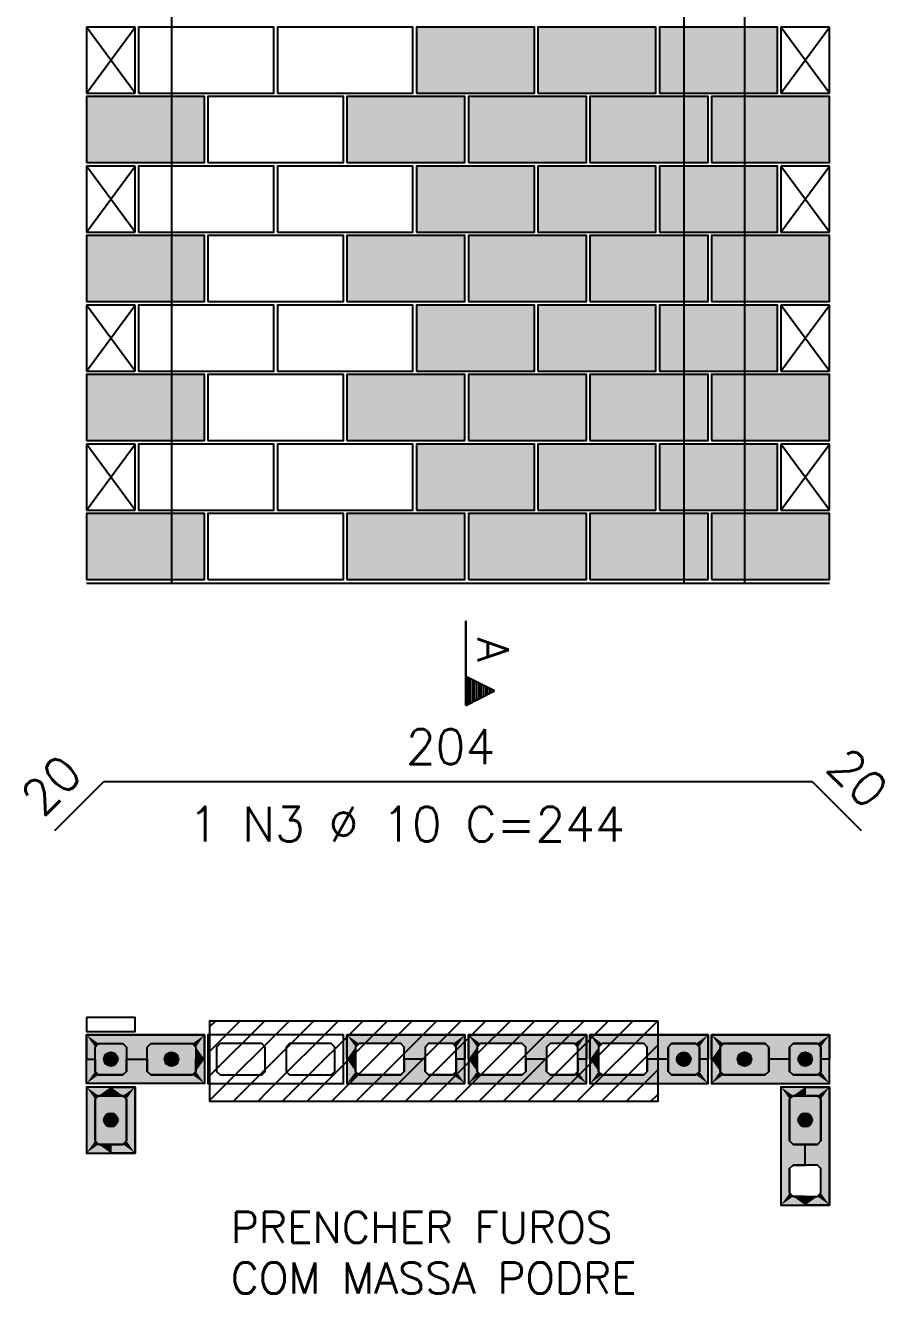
# Model space of a CAD drawing. Extents: x -1.9 to 86, y -1.6 to 61.
# Drawn here: x 56.66 to 61.6, y 45.78 to 53.08 of the extents above; entities that cross this region are included whole.
import ezdxf

# ---------------------------------------------------------------- set-up
doc = ezdxf.new("R2010")
doc.units = 0
doc.header["$MEASUREMENT"] = 0
for name, color, linetype in [('PENA_01', 1, 'CONTINUOUS'), ('PENA_02', 2, 'CONTINUOUS'), ('PENA_03', 3, 'CONTINUOUS'), ('PENA_05', 5, 'CONTINUOUS'), ('PENA_11', 252, 'CONTINUOUS'), ('PENA_21', 100, 'CONTINUOUS'), ('PENA_23', 50, 'CONTINUOUS')]:
    doc.layers.add(name, color=color, linetype=linetype)
doc.styles.get("Standard").update_dxf_attribs({"font": 'ROMANS.SHX'})

msp = doc.modelspace()

# ---------------------------------------------------------------- linework, layer by layer
at = {"layer": 'PENA_01', "linetype": 'Continuous'}
for p, q in [((57.7212, 46.898), (58.1785, 47.3553)), ((57.7212, 47.0394), (58.0371, 47.3553)), ((57.7212, 47.1808), (57.8956, 47.3553)), ((57.7212, 47.3222), (57.7542, 47.3553)), ((57.8845, 46.9199), (58.3199, 47.3553)), ((58.057, 46.951), (58.4613, 47.3553)), ((58.2295, 46.9821), (58.6028, 47.3553)), ((58.4021, 47.0132), (58.7442, 47.3553)), ((58.5746, 47.0443), (58.8856, 47.3553)), ((58.7471, 47.0754), (59.027, 47.3553)), ((58.9196, 47.1065), (59.1684, 47.3553)), ((59.0921, 47.1376), (59.3099, 47.3553)), ((59.2647, 47.1687), (59.4513, 47.3553)), ((59.4372, 47.1998), (59.5927, 47.3553)), ((59.6097, 47.2309), (59.7341, 47.3553)), ((59.6935, 46.8904), (60.1273, 47.3242)), ((59.7822, 47.262), (59.8755, 47.3553)), ((59.835, 46.8904), (60.2998, 47.3553)), ((59.9548, 47.2931), (60.017, 47.3553)), ((60.1273, 47.3242), (60.1584, 47.3553)), ((59.2693, 46.8904), (59.6097, 47.2309)), ((59.4107, 46.8904), (59.7822, 47.262)), ((59.5521, 46.8904), (59.9548, 47.2931)), ((58.9864, 46.8904), (59.2647, 47.1687)), ((59.1278, 46.8904), (59.4372, 47.1998)), ((59.9764, 46.8904), (60.2998, 47.2139)), ((58.7036, 46.8904), (58.9196, 47.1065)), ((58.845, 46.8904), (59.0921, 47.1376)), ((58.2793, 46.8904), (58.4021, 47.0132)), ((58.4207, 46.8904), (58.5746, 47.0443)), ((58.5622, 46.8904), (58.7471, 47.0754)), ((60.1178, 46.8904), (60.2998, 47.0725)), ((57.9965, 46.8904), (58.057, 46.951)), ((58.1379, 46.8904), (58.2295, 46.9821)), ((57.8551, 46.8904), (57.8845, 46.9199)), ((60.2592, 46.8904), (60.2998, 46.9311))]:
    msp.add_line(p, q, dxfattribs=at)
for points in [[(60.2998, 47.3553), (60.2998, 46.8904), (57.7212, 46.8904), (57.7212, 47.3553), (60.2998, 47.3553)], [(57.0798, 47.2239), (57.2198, 47.2239), (57.2398, 47.2039), (57.2398, 47.0639), (57.2198, 47.0439), (57.0798, 47.0439), (57.0598, 47.0639), (57.0598, 47.2039), (57.0798, 47.2239)], [(57.3798, 47.2239), (57.6198, 47.2239), (57.6398, 47.2039), (57.6398, 47.0639), (57.6198, 47.0439), (57.3798, 47.0439), (57.3598, 47.0639), (57.3598, 47.2039), (57.3798, 47.2239)], [(58.0398, 47.2039), (58.0198, 47.2239), (57.7798, 47.2239), (57.7598, 47.2039), (57.7598, 47.0639), (57.7798, 47.0439), (58.0198, 47.0439), (58.0398, 47.0639), (58.0398, 47.2039)], [(58.4398, 47.2039), (58.4198, 47.2239), (58.1798, 47.2239), (58.1598, 47.2039), (58.1598, 47.0639), (58.1798, 47.0439), (58.4198, 47.0439), (58.4398, 47.0639), (58.4398, 47.2039)], [(58.8198, 47.2239), (58.5798, 47.2239), (58.5598, 47.2039), (58.5598, 47.0639), (58.5798, 47.0439), (58.8198, 47.0439), (58.8398, 47.0639), (58.8398, 47.2039), (58.8198, 47.2239)], [(59.1198, 47.2239), (58.9798, 47.2239), (58.9598, 47.2039), (58.9598, 47.0639), (58.9798, 47.0439), (59.1198, 47.0439), (59.1398, 47.0639), (59.1398, 47.2039), (59.1198, 47.2239)], [(59.5198, 47.2239), (59.2798, 47.2239), (59.2598, 47.2039), (59.2598, 47.0639), (59.2798, 47.0439), (59.5198, 47.0439), (59.5398, 47.0639), (59.5398, 47.2039), (59.5198, 47.2239)], [(59.8198, 47.2239), (59.6798, 47.2239), (59.6598, 47.2039), (59.6598, 47.0639), (59.6798, 47.0439), (59.8198, 47.0439), (59.8398, 47.0639), (59.8398, 47.2039), (59.8198, 47.2239)], [(60.2198, 47.2239), (59.9798, 47.2239), (59.9598, 47.2039), (59.9598, 47.0639), (59.9798, 47.0439), (60.2198, 47.0439), (60.2398, 47.0639), (60.2398, 47.2039), (60.2198, 47.2239)], [(60.5198, 47.2239), (60.3798, 47.2239), (60.3598, 47.2039), (60.3598, 47.0639), (60.3798, 47.0439), (60.5198, 47.0439), (60.5398, 47.0639), (60.5398, 47.2039), (60.5198, 47.2239)], [(60.9198, 47.2239), (60.6798, 47.2239), (60.6598, 47.2039), (60.6598, 47.0639), (60.6798, 47.0439), (60.9198, 47.0439), (60.9398, 47.0639), (60.9398, 47.2039), (60.9198, 47.2239)], [(61.2198, 47.2239), (61.0798, 47.2239), (61.0598, 47.2039), (61.0598, 47.0639), (61.0798, 47.0439), (61.2198, 47.0439), (61.2398, 47.0639), (61.2398, 47.2039), (61.2198, 47.2239)], [(57.2398, 46.6639), (57.2398, 46.9039), (57.2198, 46.9239), (57.0798, 46.9239), (57.0598, 46.9039), (57.0598, 46.6639), (57.0798, 46.6439), (57.2198, 46.6439), (57.2398, 46.6639)], [(61.2398, 46.6639), (61.2398, 46.9039), (61.2198, 46.9239), (61.0798, 46.9239), (61.0598, 46.9039), (61.0598, 46.6639), (61.0798, 46.6439), (61.2198, 46.6439), (61.2398, 46.6639)], [(61.2398, 46.3639), (61.2398, 46.5039), (61.2198, 46.5239), (61.0798, 46.5239), (61.0598, 46.5039), (61.0598, 46.3639), (61.0798, 46.3439), (61.2198, 46.3439), (61.2398, 46.3639)]]:
    msp.add_lwpolyline(points, dxfattribs=at)
at = {"layer": 'PENA_02', "linetype": 'Continuous'}
for p, q in [((57.2898, 53.0741), (57.0098, 53.0741)), ((57.0098, 53.0741), (57.0098, 52.6941)), ((57.2898, 52.6941), (57.2898, 53.0741)), ((61.2898, 53.0741), (61.0098, 53.0741)), ((61.0098, 53.0741), (61.0098, 52.6941)), ((61.2898, 52.6941), (61.2898, 53.0741)), ((57.0098, 52.6941), (57.2898, 52.6941)), ((61.0098, 52.6941), (61.2898, 52.6941)), ((57.2898, 52.2741), (57.0098, 52.2741)), ((57.0098, 52.2741), (57.0098, 51.8941)), ((57.2898, 51.8941), (57.2898, 52.2741)), ((61.2898, 52.2741), (61.0098, 52.2741)), ((61.0098, 52.2741), (61.0098, 51.8941)), ((61.2898, 51.8941), (61.2898, 52.2741)), ((57.0098, 51.8941), (57.2898, 51.8941)), ((61.0098, 51.8941), (61.2898, 51.8941)), ((57.2898, 51.4741), (57.0098, 51.4741)), ((57.0098, 51.4741), (57.0098, 51.0941)), ((57.2898, 51.0941), (57.2898, 51.4741)), ((61.2898, 51.4741), (61.0098, 51.4741)), ((61.0098, 51.4741), (61.0098, 51.0941)), ((61.2898, 51.0941), (61.2898, 51.4741)), ((57.0098, 51.0941), (57.2898, 51.0941)), ((61.0098, 51.0941), (61.2898, 51.0941)), ((57.2898, 50.6741), (57.0098, 50.6741)), ((57.0098, 50.6741), (57.0098, 50.2941)), ((57.2898, 50.2941), (57.2898, 50.6741)), ((61.2898, 50.6741), (61.0098, 50.6741)), ((61.0098, 50.6741), (61.0098, 50.2941)), ((61.2898, 50.2941), (61.2898, 50.6741)), ((57.0098, 50.2941), (57.2898, 50.2941)), ((61.0098, 50.2941), (61.2898, 50.2941)), ((57.0098, 49.8741), (61.2898, 49.8741))]:
    msp.add_line(p, q, dxfattribs=at)
for points in [[(57.3098, 52.6941), (58.0898, 52.6941), (58.0898, 53.0741), (57.3098, 53.0741), (57.3098, 52.6941)], [(58.1098, 52.6941), (58.8898, 52.6941), (58.8898, 53.0741), (58.1098, 53.0741), (58.1098, 52.6941)], [(58.9098, 52.6941), (59.5898, 52.6941), (59.5898, 53.0741), (58.9098, 53.0741), (58.9098, 52.6941)], [(59.6098, 52.6941), (60.2898, 52.6941), (60.2898, 53.0741), (59.6098, 53.0741), (59.6098, 52.6941)], [(60.3098, 52.6941), (60.9898, 52.6941), (60.9898, 53.0741), (60.3098, 53.0741), (60.3098, 52.6941)], [(57.0098, 52.2941), (57.6898, 52.2941), (57.6898, 52.6741), (57.0098, 52.6741), (57.0098, 52.2941)], [(57.7098, 52.2941), (58.4898, 52.2941), (58.4898, 52.6741), (57.7098, 52.6741), (57.7098, 52.2941)], [(58.5098, 52.2941), (59.1898, 52.2941), (59.1898, 52.6741), (58.5098, 52.6741), (58.5098, 52.2941)], [(59.2098, 52.2941), (59.8898, 52.2941), (59.8898, 52.6741), (59.2098, 52.6741), (59.2098, 52.2941)], [(59.9098, 52.2941), (60.5898, 52.2941), (60.5898, 52.6741), (59.9098, 52.6741), (59.9098, 52.2941)], [(60.6098, 52.2941), (61.2898, 52.2941), (61.2898, 52.6741), (60.6098, 52.6741), (60.6098, 52.2941)], [(57.3098, 51.8941), (58.0898, 51.8941), (58.0898, 52.2741), (57.3098, 52.2741), (57.3098, 51.8941)], [(58.1098, 51.8941), (58.8898, 51.8941), (58.8898, 52.2741), (58.1098, 52.2741), (58.1098, 51.8941)], [(58.9098, 51.8941), (59.5898, 51.8941), (59.5898, 52.2741), (58.9098, 52.2741), (58.9098, 51.8941)], [(59.6098, 51.8941), (60.2898, 51.8941), (60.2898, 52.2741), (59.6098, 52.2741), (59.6098, 51.8941)], [(60.3098, 51.8941), (60.9898, 51.8941), (60.9898, 52.2741), (60.3098, 52.2741), (60.3098, 51.8941)], [(57.0098, 51.4941), (57.6898, 51.4941), (57.6898, 51.8741), (57.0098, 51.8741), (57.0098, 51.4941)], [(57.7098, 51.4941), (58.4898, 51.4941), (58.4898, 51.8741), (57.7098, 51.8741), (57.7098, 51.4941)], [(58.5098, 51.4941), (59.1898, 51.4941), (59.1898, 51.8741), (58.5098, 51.8741), (58.5098, 51.4941)], [(59.2098, 51.4941), (59.8898, 51.4941), (59.8898, 51.8741), (59.2098, 51.8741), (59.2098, 51.4941)], [(59.9098, 51.4941), (60.5898, 51.4941), (60.5898, 51.8741), (59.9098, 51.8741), (59.9098, 51.4941)], [(60.6098, 51.4941), (61.2898, 51.4941), (61.2898, 51.8741), (60.6098, 51.8741), (60.6098, 51.4941)], [(57.3098, 51.0941), (58.0898, 51.0941), (58.0898, 51.4741), (57.3098, 51.4741), (57.3098, 51.0941)], [(58.1098, 51.0941), (58.8898, 51.0941), (58.8898, 51.4741), (58.1098, 51.4741), (58.1098, 51.0941)], [(58.9098, 51.0941), (59.5898, 51.0941), (59.5898, 51.4741), (58.9098, 51.4741), (58.9098, 51.0941)], [(59.6098, 51.0941), (60.2898, 51.0941), (60.2898, 51.4741), (59.6098, 51.4741), (59.6098, 51.0941)], [(60.3098, 51.0941), (60.9898, 51.0941), (60.9898, 51.4741), (60.3098, 51.4741), (60.3098, 51.0941)], [(57.0098, 50.6941), (57.6898, 50.6941), (57.6898, 51.0741), (57.0098, 51.0741), (57.0098, 50.6941)], [(57.7098, 50.6941), (58.4898, 50.6941), (58.4898, 51.0741), (57.7098, 51.0741), (57.7098, 50.6941)], [(58.5098, 50.6941), (59.1898, 50.6941), (59.1898, 51.0741), (58.5098, 51.0741), (58.5098, 50.6941)], [(59.2098, 50.6941), (59.8898, 50.6941), (59.8898, 51.0741), (59.2098, 51.0741), (59.2098, 50.6941)], [(59.9098, 50.6941), (60.5898, 50.6941), (60.5898, 51.0741), (59.9098, 51.0741), (59.9098, 50.6941)], [(60.6098, 50.6941), (61.2898, 50.6941), (61.2898, 51.0741), (60.6098, 51.0741), (60.6098, 50.6941)], [(57.3098, 50.2941), (58.0898, 50.2941), (58.0898, 50.6741), (57.3098, 50.6741), (57.3098, 50.2941)], [(58.1098, 50.2941), (58.8898, 50.2941), (58.8898, 50.6741), (58.1098, 50.6741), (58.1098, 50.2941)], [(58.9098, 50.2941), (59.5898, 50.2941), (59.5898, 50.6741), (58.9098, 50.6741), (58.9098, 50.2941)], [(59.6098, 50.2941), (60.2898, 50.2941), (60.2898, 50.6741), (59.6098, 50.6741), (59.6098, 50.2941)], [(60.3098, 50.2941), (60.9898, 50.2941), (60.9898, 50.6741), (60.3098, 50.6741), (60.3098, 50.2941)], [(57.0098, 49.8941), (57.6898, 49.8941), (57.6898, 50.2741), (57.0098, 50.2741), (57.0098, 49.8941)], [(57.7098, 49.8941), (58.4898, 49.8941), (58.4898, 50.2741), (57.7098, 50.2741), (57.7098, 49.8941)], [(58.5098, 49.8941), (59.1898, 49.8941), (59.1898, 50.2741), (58.5098, 50.2741), (58.5098, 49.8941)], [(59.2098, 49.8941), (59.8898, 49.8941), (59.8898, 50.2741), (59.2098, 50.2741), (59.2098, 49.8941)], [(59.9098, 49.8941), (60.5898, 49.8941), (60.5898, 50.2741), (59.9098, 50.2741), (59.9098, 49.8941)], [(60.6098, 49.8941), (61.2898, 49.8941), (61.2898, 50.2741), (60.6098, 50.2741), (60.6098, 49.8941)], [(57.0098, 47.3739), (57.0098, 47.2939), (57.2898, 47.2939), (57.2898, 47.3739), (57.0098, 47.3739)], [(57.0098, 47.2739), (57.6898, 47.2739), (57.6898, 46.9939), (57.0098, 46.9939), (57.0098, 47.2739)], [(58.4898, 47.2739), (57.7098, 47.2739), (57.7098, 46.9939), (58.4898, 46.9939), (58.4898, 47.2739)], [(59.1898, 47.2739), (58.5098, 47.2739), (58.5098, 46.9939), (59.1898, 46.9939), (59.1898, 47.2739)], [(59.8898, 47.2739), (59.2098, 47.2739), (59.2098, 46.9939), (59.8898, 46.9939), (59.8898, 47.2739)], [(60.5898, 47.2739), (59.9098, 47.2739), (59.9098, 46.9939), (60.5898, 46.9939), (60.5898, 47.2739)], [(61.2898, 47.2739), (60.6098, 47.2739), (60.6098, 46.9939), (61.2898, 46.9939), (61.2898, 47.2739)], [(57.2898, 46.5939), (57.2898, 46.9739), (57.0098, 46.9739), (57.0098, 46.5939), (57.2898, 46.5939)], [(61.2898, 46.2939), (61.2898, 46.9739), (61.0098, 46.9739), (61.0098, 46.2939), (61.2898, 46.2939)]]:
    msp.add_lwpolyline(points, dxfattribs=at)
at = {"layer": 'PENA_03', "linetype": 'Continuous'}
for p, q in [((57.0098, 52.6941), (57.2898, 53.0741)), ((57.2898, 52.6941), (57.0098, 53.0741)), ((61.0098, 52.6941), (61.2898, 53.0741)), ((61.2898, 52.6941), (61.0098, 53.0741)), ((57.0098, 51.8941), (57.2898, 52.2741)), ((57.2898, 51.8941), (57.0098, 52.2741)), ((61.0098, 51.8941), (61.2898, 52.2741)), ((61.2898, 51.8941), (61.0098, 52.2741)), ((57.0098, 51.0941), (57.2898, 51.4741)), ((57.2898, 51.0941), (57.0098, 51.4741)), ((61.0098, 51.0941), (61.2898, 51.4741)), ((61.2898, 51.0941), (61.0098, 51.4741)), ((57.0098, 50.2941), (57.2898, 50.6741)), ((57.2898, 50.2941), (57.0098, 50.6741)), ((61.0098, 50.2941), (61.2898, 50.6741)), ((61.2898, 50.2941), (61.0098, 50.6741)), ((59.1946, 49.6566), (59.1946, 49.1702)), ((59.1953, 49.3358), (59.1953, 49.6566)), ((59.3605, 49.2532), (59.1953, 49.3358)), ((59.1953, 49.1714), (59.1953, 49.335)), ((59.359, 49.2532), (59.1953, 49.335)), ((59.2074, 49.1766), (59.2074, 49.3298)), ((59.2201, 49.183), (59.2201, 49.3234)), ((59.2329, 49.1894), (59.2329, 49.317)), ((59.2456, 49.1958), (59.2456, 49.3106)), ((59.2584, 49.2021), (59.2584, 49.3043)), ((59.2712, 49.2085), (59.2712, 49.2979)), ((59.2839, 49.2149), (59.2839, 49.2915)), ((59.2967, 49.2213), (59.2967, 49.2851)), ((59.3095, 49.2277), (59.3095, 49.2787)), ((59.3222, 49.2341), (59.3222, 49.2723)), ((59.1946, 49.1702), (59.3605, 49.2532)), ((59.1953, 49.1714), (59.359, 49.2532)), ((59.335, 49.2404), (59.335, 49.266)), ((59.3478, 49.2468), (59.3478, 49.2596))]:
    msp.add_line(p, q, dxfattribs=at)
for points in [[(57.2198, 47.2239), (57.2398, 47.2039), (57.2398, 47.0639), (57.2198, 47.0439), (57.0798, 47.0439), (57.0598, 47.0639), (57.0598, 47.2039), (57.0798, 47.2239), (57.2198, 47.2239)], [(57.6398, 47.0639), (57.6198, 47.0439), (57.3798, 47.0439), (57.3598, 47.0639), (57.3598, 47.2039), (57.3798, 47.2239), (57.6198, 47.2239), (57.6398, 47.2039), (57.6398, 47.0639)], [(60.3798, 47.0439), (60.3598, 47.0639), (60.3598, 47.2039), (60.3798, 47.2239), (60.5198, 47.2239), (60.5398, 47.2039), (60.5398, 47.0639), (60.5198, 47.0439), (60.3798, 47.0439)], [(60.6598, 47.2039), (60.6798, 47.2239), (60.9198, 47.2239), (60.9398, 47.2039), (60.9398, 47.0639), (60.9198, 47.0439), (60.6798, 47.0439), (60.6598, 47.0639), (60.6598, 47.2039)], [(61.0798, 47.0439), (61.0598, 47.0639), (61.0598, 47.2039), (61.0798, 47.2239), (61.2198, 47.2239), (61.2398, 47.2039), (61.2398, 47.0639), (61.2198, 47.0439), (61.0798, 47.0439)], [(57.2198, 46.9239), (57.2398, 46.9039), (57.2398, 46.6639), (57.2198, 46.6439), (57.0798, 46.6439), (57.0598, 46.6639), (57.0598, 46.9039), (57.0798, 46.9239), (57.2198, 46.9239)], [(61.2198, 46.9239), (61.2398, 46.9039), (61.2398, 46.6639), (61.2198, 46.6439), (61.0798, 46.6439), (61.0598, 46.6639), (61.0598, 46.9039), (61.0798, 46.9239), (61.2198, 46.9239)]]:
    msp.add_lwpolyline(points, dxfattribs=at)
for centre in [(57.1498, 47.1339), (57.4998, 47.1339), (60.4498, 47.1339), (60.7998, 47.1339), (61.1498, 47.1339), (57.1498, 46.7839), (61.1498, 46.7839)]:
    msp.add_circle(centre, 0.04, dxfattribs=at)
for points in [[(57.1898, 47.1339), (57.1298, 47.1685), (57.1122, 47.1475)], [(57.1898, 47.1339), (57.1567, 47.1733), (57.1298, 47.1685)], [(57.1898, 47.1339), (57.1804, 47.1596), (57.1567, 47.1733)], [(57.5398, 47.1339), (57.4798, 47.1685), (57.4622, 47.1475)], [(57.5398, 47.1339), (57.5067, 47.1733), (57.4798, 47.1685)], [(57.5398, 47.1339), (57.5304, 47.1596), (57.5067, 47.1733)], [(60.4898, 47.1339), (60.4298, 47.1685), (60.4122, 47.1475)], [(60.4898, 47.1339), (60.4567, 47.1733), (60.4298, 47.1685)], [(60.4898, 47.1339), (60.4804, 47.1596), (60.4567, 47.1733)], [(60.8398, 47.1339), (60.7798, 47.1685), (60.7622, 47.1475)], [(60.8398, 47.1339), (60.8067, 47.1733), (60.7798, 47.1685)], [(60.8398, 47.1339), (60.8304, 47.1596), (60.8067, 47.1733)], [(61.1898, 47.1339), (61.1298, 47.1685), (61.1122, 47.1475)], [(61.1898, 47.1339), (61.1567, 47.1733), (61.1298, 47.1685)], [(61.1898, 47.1339), (61.1804, 47.1596), (61.1567, 47.1733)], [(57.1898, 47.1339), (57.1122, 47.1475), (57.1122, 47.1202)], [(57.1898, 47.1339), (57.1122, 47.1202), (57.1298, 47.0992)], [(57.1898, 47.1339), (57.1298, 47.0992), (57.1567, 47.0945)], [(57.1898, 47.1339), (57.1567, 47.0945), (57.1804, 47.1082)], [(57.1898, 47.1339), (57.1804, 47.1082), (57.1898, 47.1339)], [(57.5398, 47.1339), (57.4622, 47.1475), (57.4622, 47.1202)], [(57.5398, 47.1339), (57.4622, 47.1202), (57.4798, 47.0992)], [(57.5398, 47.1339), (57.4798, 47.0992), (57.5067, 47.0945)], [(57.5398, 47.1339), (57.5067, 47.0945), (57.5304, 47.1082)], [(57.5398, 47.1339), (57.5304, 47.1082), (57.5398, 47.1339)], [(60.4898, 47.1339), (60.4122, 47.1475), (60.4122, 47.1202)], [(60.4898, 47.1339), (60.4122, 47.1202), (60.4298, 47.0992)], [(60.4898, 47.1339), (60.4298, 47.0992), (60.4567, 47.0945)], [(60.4898, 47.1339), (60.4567, 47.0945), (60.4804, 47.1082)], [(60.4898, 47.1339), (60.4804, 47.1082), (60.4898, 47.1339)], [(60.8398, 47.1339), (60.7622, 47.1475), (60.7622, 47.1202)], [(60.8398, 47.1339), (60.7622, 47.1202), (60.7798, 47.0992)], [(60.8398, 47.1339), (60.7798, 47.0992), (60.8067, 47.0945)], [(60.8398, 47.1339), (60.8067, 47.0945), (60.8304, 47.1082)], [(60.8398, 47.1339), (60.8304, 47.1082), (60.8398, 47.1339)], [(61.1898, 47.1339), (61.1122, 47.1475), (61.1122, 47.1202)], [(61.1898, 47.1339), (61.1122, 47.1202), (61.1298, 47.0992)], [(61.1898, 47.1339), (61.1298, 47.0992), (61.1567, 47.0945)], [(61.1898, 47.1339), (61.1567, 47.0945), (61.1804, 47.1082)], [(61.1898, 47.1339), (61.1804, 47.1082), (61.1898, 47.1339)], [(57.1898, 46.7839), (57.1298, 46.8185), (57.1122, 46.7975)], [(57.1898, 46.7839), (57.1122, 46.7975), (57.1122, 46.7702)], [(57.1898, 46.7839), (57.1567, 46.8233), (57.1298, 46.8185)], [(57.1898, 46.7839), (57.1804, 46.8096), (57.1567, 46.8233)], [(61.1898, 46.7839), (61.1298, 46.8185), (61.1122, 46.7975)], [(61.1898, 46.7839), (61.1122, 46.7975), (61.1122, 46.7702)], [(61.1898, 46.7839), (61.1567, 46.8233), (61.1298, 46.8185)], [(61.1898, 46.7839), (61.1804, 46.8096), (61.1567, 46.8233)], [(57.1898, 46.7839), (57.1122, 46.7702), (57.1298, 46.7492)], [(57.1898, 46.7839), (57.1298, 46.7492), (57.1567, 46.7445)], [(57.1898, 46.7839), (57.1567, 46.7445), (57.1804, 46.7582)], [(57.1898, 46.7839), (57.1804, 46.7582), (57.1898, 46.7839)], [(61.1898, 46.7839), (61.1122, 46.7702), (61.1298, 46.7492)], [(61.1898, 46.7839), (61.1298, 46.7492), (61.1567, 46.7445)], [(61.1898, 46.7839), (61.1567, 46.7445), (61.1804, 46.7582)], [(61.1898, 46.7839), (61.1804, 46.7582), (61.1898, 46.7839)]]:
    msp.add_solid(points, dxfattribs=at)
at = {"layer": 'PENA_05', "linetype": 'Continuous'}
for p, q in [((56.827, 48.45), (57.1098, 48.7329)), ((57.1098, 48.7329), (61.1898, 48.7329)), ((61.1898, 48.7329), (61.4726, 48.45))]:
    msp.add_line(p, q, dxfattribs=at)
for points in [[(57.4998, 56.1141), (57.4998, 49.8741)], [(60.4498, 56.1141), (60.4498, 49.8741)], [(60.7998, 56.1141), (60.7998, 49.8741)]]:
    msp.add_lwpolyline(points, dxfattribs=at)
at = {"layer": 'PENA_11', "linetype": 'Continuous'}
for points in [[(57.2198, 47.2239), (57.0798, 47.0439), (57.0598, 47.0639)], [(57.2198, 47.2239), (57.0598, 47.0639), (57.0598, 47.2039)], [(57.2198, 47.2239), (57.0598, 47.2039), (57.0798, 47.2239)], [(57.2198, 47.2239), (57.2198, 47.0439), (57.0798, 47.0439)], [(57.2198, 47.2239), (57.0798, 47.2239), (57.2198, 47.2239)], [(57.2198, 47.2239), (57.2398, 47.2039), (57.2398, 47.0639)], [(57.2198, 47.2239), (57.2398, 47.0639), (57.2198, 47.0439)], [(57.6398, 47.0639), (57.3598, 47.2039), (57.3798, 47.2239)], [(57.6398, 47.0639), (57.3598, 47.0639), (57.3598, 47.2039)], [(57.6398, 47.0639), (57.3798, 47.2239), (57.6198, 47.2239)], [(57.6398, 47.0639), (57.6198, 47.2239), (57.6398, 47.2039)], [(57.6398, 47.0639), (57.6398, 47.2039), (57.6398, 47.0639)], [(60.3798, 47.0439), (60.3598, 47.2039), (60.3798, 47.2239)], [(60.3798, 47.0439), (60.3598, 47.0639), (60.3598, 47.2039)], [(60.3798, 47.0439), (60.3798, 47.2239), (60.5198, 47.2239)], [(60.3798, 47.0439), (60.5198, 47.2239), (60.5398, 47.2039)], [(60.3798, 47.0439), (60.5398, 47.2039), (60.5398, 47.0639)], [(60.6598, 47.2039), (60.6798, 47.2239), (60.9198, 47.2239)], [(60.6598, 47.2039), (60.9198, 47.2239), (60.9398, 47.2039)], [(60.6598, 47.2039), (60.9398, 47.2039), (60.9398, 47.0639)], [(60.6598, 47.2039), (60.9398, 47.0639), (60.9198, 47.0439)], [(60.6598, 47.2039), (60.9198, 47.0439), (60.6798, 47.0439)], [(60.6598, 47.2039), (60.6798, 47.0439), (60.6598, 47.0639)], [(60.6598, 47.2039), (60.6598, 47.0639), (60.6598, 47.2039)], [(61.0798, 47.0439), (61.0598, 47.2039), (61.0798, 47.2239)], [(61.0798, 47.0439), (61.0598, 47.0639), (61.0598, 47.2039)], [(61.0798, 47.0439), (61.0798, 47.2239), (61.2198, 47.2239)], [(61.0798, 47.0439), (61.2198, 47.2239), (61.2398, 47.2039)], [(61.0798, 47.0439), (61.2398, 47.2039), (61.2398, 47.0639)], [(57.6398, 47.0639), (57.3798, 47.0439), (57.3598, 47.0639)], [(57.6398, 47.0639), (57.6198, 47.0439), (57.3798, 47.0439)], [(60.3798, 47.0439), (60.5398, 47.0639), (60.5198, 47.0439)], [(60.3798, 47.0439), (60.5198, 47.0439), (60.3798, 47.0439)], [(61.0798, 47.0439), (61.2398, 47.0639), (61.2198, 47.0439)], [(61.0798, 47.0439), (61.2198, 47.0439), (61.0798, 47.0439)], [(57.2198, 46.9239), (57.0798, 46.6439), (57.0598, 46.6639)], [(57.2198, 46.9239), (57.0598, 46.6639), (57.0598, 46.9039)], [(57.2198, 46.9239), (57.0598, 46.9039), (57.0798, 46.9239)], [(57.2198, 46.9239), (57.2198, 46.6439), (57.0798, 46.6439)], [(57.2198, 46.9239), (57.0798, 46.9239), (57.2198, 46.9239)], [(57.2198, 46.9239), (57.2398, 46.9039), (57.2398, 46.6639)], [(57.2198, 46.9239), (57.2398, 46.6639), (57.2198, 46.6439)], [(61.2198, 46.9239), (61.0798, 46.6439), (61.0598, 46.6639)], [(61.2198, 46.9239), (61.0598, 46.6639), (61.0598, 46.9039)], [(61.2198, 46.9239), (61.0598, 46.9039), (61.0798, 46.9239)], [(61.2198, 46.9239), (61.2198, 46.6439), (61.0798, 46.6439)], [(61.2198, 46.9239), (61.0798, 46.9239), (61.2198, 46.9239)], [(61.2198, 46.9239), (61.2398, 46.9039), (61.2398, 46.6639)], [(61.2198, 46.9239), (61.2398, 46.6639), (61.2198, 46.6439)]]:
    msp.add_solid(points, dxfattribs=at)
at = {"layer": 'PENA_21', "linetype": 'Continuous'}
for points in [[(58.9098, 52.6941), (59.5898, 52.6941), (59.5898, 53.0741), (58.9098, 53.0741), (58.9098, 52.6941)], [(59.6098, 52.6941), (60.2898, 52.6941), (60.2898, 53.0741), (59.6098, 53.0741), (59.6098, 52.6941)], [(60.3098, 52.6941), (60.9898, 52.6941), (60.9898, 53.0741), (60.3098, 53.0741), (60.3098, 52.6941)], [(57.0098, 52.2941), (57.6898, 52.2941), (57.6898, 52.6741), (57.0098, 52.6741), (57.0098, 52.2941)], [(58.5098, 52.2941), (59.1898, 52.2941), (59.1898, 52.6741), (58.5098, 52.6741), (58.5098, 52.2941)], [(59.2098, 52.2941), (59.8898, 52.2941), (59.8898, 52.6741), (59.2098, 52.6741), (59.2098, 52.2941)], [(59.9098, 52.2941), (60.5898, 52.2941), (60.5898, 52.6741), (59.9098, 52.6741), (59.9098, 52.2941)], [(60.6098, 52.2941), (61.2898, 52.2941), (61.2898, 52.6741), (60.6098, 52.6741), (60.6098, 52.2941)], [(58.9098, 51.8941), (59.5898, 51.8941), (59.5898, 52.2741), (58.9098, 52.2741), (58.9098, 51.8941)], [(59.6098, 51.8941), (60.2898, 51.8941), (60.2898, 52.2741), (59.6098, 52.2741), (59.6098, 51.8941)], [(60.3098, 51.8941), (60.9898, 51.8941), (60.9898, 52.2741), (60.3098, 52.2741), (60.3098, 51.8941)], [(57.0098, 51.4941), (57.6898, 51.4941), (57.6898, 51.8741), (57.0098, 51.8741), (57.0098, 51.4941)], [(58.5098, 51.4941), (59.1898, 51.4941), (59.1898, 51.8741), (58.5098, 51.8741), (58.5098, 51.4941)], [(59.2098, 51.4941), (59.8898, 51.4941), (59.8898, 51.8741), (59.2098, 51.8741), (59.2098, 51.4941)], [(59.9098, 51.4941), (60.5898, 51.4941), (60.5898, 51.8741), (59.9098, 51.8741), (59.9098, 51.4941)], [(60.6098, 51.4941), (61.2898, 51.4941), (61.2898, 51.8741), (60.6098, 51.8741), (60.6098, 51.4941)], [(58.9098, 51.0941), (59.5898, 51.0941), (59.5898, 51.4741), (58.9098, 51.4741), (58.9098, 51.0941)], [(59.6098, 51.0941), (60.2898, 51.0941), (60.2898, 51.4741), (59.6098, 51.4741), (59.6098, 51.0941)], [(60.3098, 51.0941), (60.9898, 51.0941), (60.9898, 51.4741), (60.3098, 51.4741), (60.3098, 51.0941)], [(57.0098, 50.6941), (57.6898, 50.6941), (57.6898, 51.0741), (57.0098, 51.0741), (57.0098, 50.6941)], [(58.5098, 50.6941), (59.1898, 50.6941), (59.1898, 51.0741), (58.5098, 51.0741), (58.5098, 50.6941)], [(59.2098, 50.6941), (59.8898, 50.6941), (59.8898, 51.0741), (59.2098, 51.0741), (59.2098, 50.6941)], [(59.9098, 50.6941), (60.5898, 50.6941), (60.5898, 51.0741), (59.9098, 51.0741), (59.9098, 50.6941)], [(60.6098, 50.6941), (61.2898, 50.6941), (61.2898, 51.0741), (60.6098, 51.0741), (60.6098, 50.6941)], [(58.9098, 50.2941), (59.5898, 50.2941), (59.5898, 50.6741), (58.9098, 50.6741), (58.9098, 50.2941)], [(59.6098, 50.2941), (60.2898, 50.2941), (60.2898, 50.6741), (59.6098, 50.6741), (59.6098, 50.2941)], [(60.3098, 50.2941), (60.9898, 50.2941), (60.9898, 50.6741), (60.3098, 50.6741), (60.3098, 50.2941)], [(57.0098, 49.8941), (57.6898, 49.8941), (57.6898, 50.2741), (57.0098, 50.2741), (57.0098, 49.8941)], [(58.5098, 49.8941), (59.1898, 49.8941), (59.1898, 50.2741), (58.5098, 50.2741), (58.5098, 49.8941)], [(59.2098, 49.8941), (59.8898, 49.8941), (59.8898, 50.2741), (59.2098, 50.2741), (59.2098, 49.8941)], [(59.9098, 49.8941), (60.5898, 49.8941), (60.5898, 50.2741), (59.9098, 50.2741), (59.9098, 49.8941)], [(60.6098, 49.8941), (61.2898, 49.8941), (61.2898, 50.2741), (60.6098, 50.2741), (60.6098, 49.8941)], [(57.0098, 47.1339), (57.0598, 47.1339), (57.0598, 47.2039), (57.0798, 47.2239), (57.2198, 47.2239), (57.2398, 47.2039), (57.2398, 47.1339), (57.3598, 47.1339), (57.3598, 47.2039), (57.3798, 47.2239), (57.6198, 47.2239), (57.6398, 47.2039), (57.6398, 47.1339), (57.6898, 47.1339), (57.6898, 47.2739), (57.0098, 47.2739), (57.0098, 47.1339)], [(59.1898, 47.1339), (59.1398, 47.1339), (59.1398, 47.2039), (59.1198, 47.2239), (58.9798, 47.2239), (58.9598, 47.2039), (58.9598, 47.1339), (58.8398, 47.1339), (58.8398, 47.2039), (58.8198, 47.2239), (58.5798, 47.2239), (58.5598, 47.2039), (58.5598, 47.1339), (58.5098, 47.1339), (58.5098, 47.2739), (59.1898, 47.2739), (59.1898, 47.1339)], [(59.8898, 47.1339), (59.8398, 47.1339), (59.8398, 47.2039), (59.8198, 47.2239), (59.6798, 47.2239), (59.6598, 47.2039), (59.6598, 47.1339), (59.5398, 47.1339), (59.5398, 47.2039), (59.5198, 47.2239), (59.2798, 47.2239), (59.2598, 47.2039), (59.2598, 47.1339), (59.2098, 47.1339), (59.2098, 47.2739), (59.8898, 47.2739), (59.8898, 47.1339)], [(60.5898, 47.1339), (60.5398, 47.1339), (60.5398, 47.2039), (60.5198, 47.2239), (60.3798, 47.2239), (60.3598, 47.2039), (60.3598, 47.1339), (60.2398, 47.1339), (60.2398, 47.2039), (60.2198, 47.2239), (59.9798, 47.2239), (59.9598, 47.2039), (59.9598, 47.1339), (59.9098, 47.1339), (59.9098, 47.2739), (60.5898, 47.2739), (60.5898, 47.1339)], [(61.2898, 47.1339), (61.2398, 47.1339), (61.2398, 47.2039), (61.2198, 47.2239), (61.0798, 47.2239), (61.0598, 47.2039), (61.0598, 47.1339), (60.9398, 47.1339), (60.9398, 47.2039), (60.9198, 47.2239), (60.6798, 47.2239), (60.6598, 47.2039), (60.6598, 47.1339), (60.6098, 47.1339), (60.6098, 47.2739), (61.2898, 47.2739), (61.2898, 47.1339)], [(57.0098, 47.1339), (57.0598, 47.1339), (57.0598, 47.0639), (57.0798, 47.0439), (57.2198, 47.0439), (57.2398, 47.0639), (57.2398, 47.1339), (57.3598, 47.1339), (57.3598, 47.0639), (57.3798, 47.0439), (57.6198, 47.0439), (57.6398, 47.0639), (57.6398, 47.1339), (57.6898, 47.1339), (57.6898, 46.9939), (57.0098, 46.9939), (57.0098, 47.1339)], [(59.1898, 47.1339), (59.1398, 47.1339), (59.1398, 47.0639), (59.1198, 47.0439), (58.9798, 47.0439), (58.9598, 47.0639), (58.9598, 47.1339), (58.8398, 47.1339), (58.8398, 47.0639), (58.8198, 47.0439), (58.5798, 47.0439), (58.5598, 47.0639), (58.5598, 47.1339), (58.5098, 47.1339), (58.5098, 46.9939), (59.1898, 46.9939), (59.1898, 47.1339)], [(59.8898, 47.1339), (59.8398, 47.1339), (59.8398, 47.0639), (59.8198, 47.0439), (59.6798, 47.0439), (59.6598, 47.0639), (59.6598, 47.1339), (59.5398, 47.1339), (59.5398, 47.0639), (59.5198, 47.0439), (59.2798, 47.0439), (59.2598, 47.0639), (59.2598, 47.1339), (59.2098, 47.1339), (59.2098, 46.9939), (59.8898, 46.9939), (59.8898, 47.1339)], [(60.5898, 47.1339), (60.5398, 47.1339), (60.5398, 47.0639), (60.5198, 47.0439), (60.3798, 47.0439), (60.3598, 47.0639), (60.3598, 47.1339), (60.2398, 47.1339), (60.2398, 47.0639), (60.2198, 47.0439), (59.9798, 47.0439), (59.9598, 47.0639), (59.9598, 47.1339), (59.9098, 47.1339), (59.9098, 46.9939), (60.5898, 46.9939), (60.5898, 47.1339)], [(61.2898, 47.1339), (61.2398, 47.1339), (61.2398, 47.0639), (61.2198, 47.0439), (61.0798, 47.0439), (61.0598, 47.0639), (61.0598, 47.1339), (60.9398, 47.1339), (60.9398, 47.0639), (60.9198, 47.0439), (60.6798, 47.0439), (60.6598, 47.0639), (60.6598, 47.1339), (60.6098, 47.1339), (60.6098, 46.9939), (61.2898, 46.9939), (61.2898, 47.1339)], [(61.1498, 46.2939), (61.1498, 46.3439), (61.0798, 46.3439), (61.0598, 46.3639), (61.0598, 46.5039), (61.0798, 46.5239), (61.1498, 46.5239), (61.1498, 46.6439), (61.0798, 46.6439), (61.0598, 46.6639), (61.0598, 46.9039), (61.0798, 46.9239), (61.1498, 46.9239), (61.1498, 46.9739), (61.0098, 46.9739), (61.0098, 46.2939), (61.1498, 46.2939)], [(61.1498, 46.2939), (61.1498, 46.3439), (61.2198, 46.3439), (61.2398, 46.3639), (61.2398, 46.5039), (61.2198, 46.5239), (61.1498, 46.5239), (61.1498, 46.6439), (61.2198, 46.6439), (61.2398, 46.6639), (61.2398, 46.9039), (61.2198, 46.9239), (61.1498, 46.9239), (61.1498, 46.9739), (61.2898, 46.9739), (61.2898, 46.2939), (61.1498, 46.2939)]]:
    msp.add_lwpolyline(points, dxfattribs=at)
for points in [[(58.9098, 52.6941), (59.5898, 52.6941), (59.5898, 53.0741)], [(58.9098, 52.6941), (59.5898, 53.0741), (58.9098, 53.0741)], [(58.9098, 52.6941), (58.9098, 53.0741), (58.9098, 52.6941)], [(59.6098, 52.6941), (60.2898, 52.6941), (60.2898, 53.0741)], [(59.6098, 52.6941), (60.2898, 53.0741), (59.6098, 53.0741)], [(59.6098, 52.6941), (59.6098, 53.0741), (59.6098, 52.6941)], [(60.3098, 52.6941), (60.9898, 52.6941), (60.9898, 53.0741)], [(60.3098, 52.6941), (60.9898, 53.0741), (60.3098, 53.0741)], [(60.3098, 52.6941), (60.3098, 53.0741), (60.3098, 52.6941)], [(57.0098, 52.2941), (57.6898, 52.2941), (57.6898, 52.6741)], [(57.0098, 52.2941), (57.6898, 52.6741), (57.0098, 52.6741)], [(57.0098, 52.2941), (57.0098, 52.6741), (57.0098, 52.2941)], [(58.5098, 52.2941), (59.1898, 52.2941), (59.1898, 52.6741)], [(58.5098, 52.2941), (59.1898, 52.6741), (58.5098, 52.6741)], [(58.5098, 52.2941), (58.5098, 52.6741), (58.5098, 52.2941)], [(59.2098, 52.2941), (59.8898, 52.2941), (59.8898, 52.6741)], [(59.2098, 52.2941), (59.8898, 52.6741), (59.2098, 52.6741)], [(59.2098, 52.2941), (59.2098, 52.6741), (59.2098, 52.2941)], [(59.9098, 52.2941), (60.5898, 52.2941), (60.5898, 52.6741)], [(59.9098, 52.2941), (60.5898, 52.6741), (59.9098, 52.6741)], [(59.9098, 52.2941), (59.9098, 52.6741), (59.9098, 52.2941)], [(60.6098, 52.2941), (61.2898, 52.2941), (61.2898, 52.6741)], [(60.6098, 52.2941), (61.2898, 52.6741), (60.6098, 52.6741)], [(60.6098, 52.2941), (60.6098, 52.6741), (60.6098, 52.2941)], [(58.9098, 51.8941), (59.5898, 51.8941), (59.5898, 52.2741)], [(58.9098, 51.8941), (59.5898, 52.2741), (58.9098, 52.2741)], [(58.9098, 51.8941), (58.9098, 52.2741), (58.9098, 51.8941)], [(59.6098, 51.8941), (60.2898, 51.8941), (60.2898, 52.2741)], [(59.6098, 51.8941), (60.2898, 52.2741), (59.6098, 52.2741)], [(59.6098, 51.8941), (59.6098, 52.2741), (59.6098, 51.8941)], [(60.3098, 51.8941), (60.9898, 51.8941), (60.9898, 52.2741)], [(60.3098, 51.8941), (60.9898, 52.2741), (60.3098, 52.2741)], [(60.3098, 51.8941), (60.3098, 52.2741), (60.3098, 51.8941)], [(57.0098, 51.4941), (57.6898, 51.4941), (57.6898, 51.8741)], [(57.0098, 51.4941), (57.6898, 51.8741), (57.0098, 51.8741)], [(57.0098, 51.4941), (57.0098, 51.8741), (57.0098, 51.4941)], [(58.5098, 51.4941), (59.1898, 51.4941), (59.1898, 51.8741)], [(58.5098, 51.4941), (59.1898, 51.8741), (58.5098, 51.8741)], [(58.5098, 51.4941), (58.5098, 51.8741), (58.5098, 51.4941)], [(59.2098, 51.4941), (59.8898, 51.4941), (59.8898, 51.8741)], [(59.2098, 51.4941), (59.8898, 51.8741), (59.2098, 51.8741)], [(59.2098, 51.4941), (59.2098, 51.8741), (59.2098, 51.4941)], [(59.9098, 51.4941), (60.5898, 51.4941), (60.5898, 51.8741)], [(59.9098, 51.4941), (60.5898, 51.8741), (59.9098, 51.8741)], [(59.9098, 51.4941), (59.9098, 51.8741), (59.9098, 51.4941)], [(60.6098, 51.4941), (61.2898, 51.4941), (61.2898, 51.8741)], [(60.6098, 51.4941), (61.2898, 51.8741), (60.6098, 51.8741)], [(60.6098, 51.4941), (60.6098, 51.8741), (60.6098, 51.4941)], [(58.9098, 51.0941), (59.5898, 51.0941), (59.5898, 51.4741)], [(58.9098, 51.0941), (59.5898, 51.4741), (58.9098, 51.4741)], [(58.9098, 51.0941), (58.9098, 51.4741), (58.9098, 51.0941)], [(59.6098, 51.0941), (60.2898, 51.0941), (60.2898, 51.4741)], [(59.6098, 51.0941), (60.2898, 51.4741), (59.6098, 51.4741)], [(59.6098, 51.0941), (59.6098, 51.4741), (59.6098, 51.0941)], [(60.3098, 51.0941), (60.9898, 51.0941), (60.9898, 51.4741)], [(60.3098, 51.0941), (60.9898, 51.4741), (60.3098, 51.4741)], [(60.3098, 51.0941), (60.3098, 51.4741), (60.3098, 51.0941)], [(57.0098, 50.6941), (57.6898, 50.6941), (57.6898, 51.0741)], [(57.0098, 50.6941), (57.6898, 51.0741), (57.0098, 51.0741)], [(57.0098, 50.6941), (57.0098, 51.0741), (57.0098, 50.6941)], [(58.5098, 50.6941), (59.1898, 50.6941), (59.1898, 51.0741)], [(58.5098, 50.6941), (59.1898, 51.0741), (58.5098, 51.0741)], [(58.5098, 50.6941), (58.5098, 51.0741), (58.5098, 50.6941)], [(59.2098, 50.6941), (59.8898, 50.6941), (59.8898, 51.0741)], [(59.2098, 50.6941), (59.8898, 51.0741), (59.2098, 51.0741)], [(59.2098, 50.6941), (59.2098, 51.0741), (59.2098, 50.6941)], [(59.9098, 50.6941), (60.5898, 50.6941), (60.5898, 51.0741)], [(59.9098, 50.6941), (60.5898, 51.0741), (59.9098, 51.0741)], [(59.9098, 50.6941), (59.9098, 51.0741), (59.9098, 50.6941)], [(60.6098, 50.6941), (61.2898, 50.6941), (61.2898, 51.0741)], [(60.6098, 50.6941), (61.2898, 51.0741), (60.6098, 51.0741)], [(60.6098, 50.6941), (60.6098, 51.0741), (60.6098, 50.6941)], [(58.9098, 50.2941), (59.5898, 50.2941), (59.5898, 50.6741)], [(58.9098, 50.2941), (59.5898, 50.6741), (58.9098, 50.6741)], [(58.9098, 50.2941), (58.9098, 50.6741), (58.9098, 50.2941)], [(59.6098, 50.2941), (60.2898, 50.2941), (60.2898, 50.6741)], [(59.6098, 50.2941), (60.2898, 50.6741), (59.6098, 50.6741)], [(59.6098, 50.2941), (59.6098, 50.6741), (59.6098, 50.2941)], [(60.3098, 50.2941), (60.9898, 50.2941), (60.9898, 50.6741)], [(60.3098, 50.2941), (60.9898, 50.6741), (60.3098, 50.6741)], [(60.3098, 50.2941), (60.3098, 50.6741), (60.3098, 50.2941)], [(57.0098, 49.8941), (57.6898, 49.8941), (57.6898, 50.2741)], [(57.0098, 49.8941), (57.6898, 50.2741), (57.0098, 50.2741)], [(57.0098, 49.8941), (57.0098, 50.2741), (57.0098, 49.8941)], [(58.5098, 49.8941), (59.1898, 49.8941), (59.1898, 50.2741)], [(58.5098, 49.8941), (59.1898, 50.2741), (58.5098, 50.2741)], [(58.5098, 49.8941), (58.5098, 50.2741), (58.5098, 49.8941)], [(59.2098, 49.8941), (59.8898, 49.8941), (59.8898, 50.2741)], [(59.2098, 49.8941), (59.8898, 50.2741), (59.2098, 50.2741)], [(59.2098, 49.8941), (59.2098, 50.2741), (59.2098, 49.8941)], [(59.9098, 49.8941), (60.5898, 49.8941), (60.5898, 50.2741)], [(59.9098, 49.8941), (60.5898, 50.2741), (59.9098, 50.2741)], [(59.9098, 49.8941), (59.9098, 50.2741), (59.9098, 49.8941)], [(60.6098, 49.8941), (61.2898, 49.8941), (61.2898, 50.2741)], [(60.6098, 49.8941), (61.2898, 50.2741), (60.6098, 50.2741)], [(60.6098, 49.8941), (60.6098, 50.2741), (60.6098, 49.8941)], [(57.6898, 47.2739), (57.0098, 47.2739), (57.0798, 47.2239)], [(57.0098, 47.2739), (57.0098, 47.1339), (57.0598, 47.1339)], [(57.0098, 47.2739), (57.0598, 47.1339), (57.0598, 47.2039)], [(57.0098, 47.2739), (57.0598, 47.2039), (57.0798, 47.2239)], [(57.6898, 47.2739), (57.0798, 47.2239), (57.2198, 47.2239)], [(57.6898, 47.2739), (57.2198, 47.2239), (57.2398, 47.2039)], [(57.6898, 47.2739), (57.2398, 47.2039), (57.3798, 47.2239)], [(57.6898, 47.2739), (57.3798, 47.2239), (57.6198, 47.2239)], [(57.6898, 47.2739), (57.6198, 47.2239), (57.6398, 47.2039)], [(57.6898, 47.2739), (57.6398, 47.2039), (57.6898, 47.1339)], [(59.1898, 47.2739), (58.5798, 47.2239), (58.5098, 47.2739)], [(58.5798, 47.2239), (58.5598, 47.2039), (58.5098, 47.2739)], [(58.5098, 47.2739), (58.5598, 47.2039), (58.5098, 47.1339)], [(58.8198, 47.2239), (58.5798, 47.2239), (59.1898, 47.2739)], [(58.8398, 47.2039), (58.8198, 47.2239), (59.1898, 47.2739)], [(59.1898, 47.2739), (58.9798, 47.2239), (58.8398, 47.2039)], [(59.1898, 47.2739), (59.1198, 47.2239), (58.9798, 47.2239)], [(59.1898, 47.2739), (59.1398, 47.2039), (59.1198, 47.2239)], [(59.1898, 47.2739), (59.1898, 47.1339), (59.1398, 47.1339)], [(59.1898, 47.2739), (59.1398, 47.1339), (59.1398, 47.2039)], [(59.8898, 47.2739), (59.2798, 47.2239), (59.2098, 47.2739)], [(59.2798, 47.2239), (59.2598, 47.2039), (59.2098, 47.2739)], [(59.2098, 47.2739), (59.2598, 47.2039), (59.2098, 47.1339)], [(59.5198, 47.2239), (59.2798, 47.2239), (59.8898, 47.2739)], [(59.5398, 47.2039), (59.5198, 47.2239), (59.8898, 47.2739)], [(59.8898, 47.2739), (59.6798, 47.2239), (59.5398, 47.2039)], [(59.8898, 47.2739), (59.8198, 47.2239), (59.6798, 47.2239)], [(59.8898, 47.2739), (59.8398, 47.2039), (59.8198, 47.2239)], [(59.8898, 47.2739), (59.8898, 47.1339), (59.8398, 47.1339)], [(59.8898, 47.2739), (59.8398, 47.1339), (59.8398, 47.2039)], [(60.5898, 47.2739), (59.9798, 47.2239), (59.9098, 47.2739)], [(59.9798, 47.2239), (59.9598, 47.2039), (59.9098, 47.2739)], [(59.9098, 47.2739), (59.9598, 47.2039), (59.9098, 47.1339)], [(60.2198, 47.2239), (59.9798, 47.2239), (60.5898, 47.2739)], [(60.2398, 47.2039), (60.2198, 47.2239), (60.5898, 47.2739)], [(60.5898, 47.2739), (60.3798, 47.2239), (60.2398, 47.2039)], [(60.5898, 47.2739), (60.5198, 47.2239), (60.3798, 47.2239)], [(60.5898, 47.2739), (60.5398, 47.2039), (60.5198, 47.2239)], [(60.5898, 47.2739), (60.5898, 47.1339), (60.5398, 47.1339)], [(60.5898, 47.2739), (60.5398, 47.1339), (60.5398, 47.2039)], [(61.2898, 47.2739), (60.6798, 47.2239), (60.6098, 47.2739)], [(60.6798, 47.2239), (60.6598, 47.2039), (60.6098, 47.2739)], [(60.6098, 47.2739), (60.6598, 47.2039), (60.6098, 47.1339)], [(60.9198, 47.2239), (60.6798, 47.2239), (61.2898, 47.2739)], [(60.9398, 47.2039), (60.9198, 47.2239), (61.2898, 47.2739)], [(61.2898, 47.2739), (61.0798, 47.2239), (60.9398, 47.2039)], [(61.2898, 47.2739), (61.2198, 47.2239), (61.0798, 47.2239)], [(61.2898, 47.2739), (61.2398, 47.2039), (61.2198, 47.2239)], [(61.2898, 47.2739), (61.2898, 47.1339), (61.2398, 47.1339)], [(61.2898, 47.2739), (61.2398, 47.1339), (61.2398, 47.2039)], [(57.2398, 47.2039), (57.3598, 47.2039), (57.3798, 47.2239)], [(57.2398, 47.2039), (57.2398, 47.1339), (57.3598, 47.1339)], [(57.2398, 47.2039), (57.3598, 47.1339), (57.3598, 47.2039)], [(57.6898, 47.1339), (57.6398, 47.2039), (57.6398, 47.1339)], [(58.5598, 47.2039), (58.5598, 47.1339), (58.5098, 47.1339)], [(58.8398, 47.1339), (58.8398, 47.2039), (58.9798, 47.2239)], [(58.8398, 47.1339), (58.9798, 47.2239), (58.9598, 47.2039)], [(58.8398, 47.1339), (58.9598, 47.2039), (58.9598, 47.1339)], [(59.2598, 47.2039), (59.2598, 47.1339), (59.2098, 47.1339)], [(59.5398, 47.1339), (59.5398, 47.2039), (59.6798, 47.2239)], [(59.5398, 47.1339), (59.6798, 47.2239), (59.6598, 47.2039)], [(59.5398, 47.1339), (59.6598, 47.2039), (59.6598, 47.1339)], [(59.9598, 47.2039), (59.9598, 47.1339), (59.9098, 47.1339)], [(60.2398, 47.1339), (60.2398, 47.2039), (60.3798, 47.2239)], [(60.2398, 47.1339), (60.3798, 47.2239), (60.3598, 47.2039)], [(60.2398, 47.1339), (60.3598, 47.2039), (60.3598, 47.1339)], [(60.6598, 47.2039), (60.6598, 47.1339), (60.6098, 47.1339)], [(60.9398, 47.1339), (60.9398, 47.2039), (61.0798, 47.2239)], [(60.9398, 47.1339), (61.0798, 47.2239), (61.0598, 47.2039)], [(60.9398, 47.1339), (61.0598, 47.2039), (61.0598, 47.1339)], [(57.0098, 46.9939), (57.0098, 47.1339), (57.0598, 47.1339)], [(57.0098, 46.9939), (57.0598, 47.1339), (57.0598, 47.0639)], [(57.2398, 47.0639), (57.2398, 47.1339), (57.3598, 47.1339)], [(57.2398, 47.0639), (57.3598, 47.1339), (57.3598, 47.0639)], [(57.6898, 46.9939), (57.6398, 47.0639), (57.6898, 47.1339)], [(57.6898, 47.1339), (57.6398, 47.0639), (57.6398, 47.1339)], [(58.5098, 46.9939), (58.5598, 47.0639), (58.5098, 47.1339)], [(58.5598, 47.0639), (58.5598, 47.1339), (58.5098, 47.1339)], [(58.8398, 47.1339), (58.8398, 47.0639), (58.9798, 47.0439)], [(58.8398, 47.1339), (58.9798, 47.0439), (58.9598, 47.0639)], [(58.8398, 47.1339), (58.9598, 47.0639), (58.9598, 47.1339)], [(59.1898, 46.9939), (59.1898, 47.1339), (59.1398, 47.1339)], [(59.1898, 46.9939), (59.1398, 47.1339), (59.1398, 47.0639)], [(59.2098, 46.9939), (59.2598, 47.0639), (59.2098, 47.1339)], [(59.2598, 47.0639), (59.2598, 47.1339), (59.2098, 47.1339)], [(59.5398, 47.1339), (59.5398, 47.0639), (59.6798, 47.0439)], [(59.5398, 47.1339), (59.6798, 47.0439), (59.6598, 47.0639)], [(59.5398, 47.1339), (59.6598, 47.0639), (59.6598, 47.1339)], [(59.8898, 46.9939), (59.8898, 47.1339), (59.8398, 47.1339)], [(59.8898, 46.9939), (59.8398, 47.1339), (59.8398, 47.0639)], [(59.9098, 46.9939), (59.9598, 47.0639), (59.9098, 47.1339)], [(59.9598, 47.0639), (59.9598, 47.1339), (59.9098, 47.1339)], [(60.2398, 47.1339), (60.2398, 47.0639), (60.3798, 47.0439)], [(60.2398, 47.1339), (60.3798, 47.0439), (60.3598, 47.0639)], [(60.2398, 47.1339), (60.3598, 47.0639), (60.3598, 47.1339)], [(60.5898, 46.9939), (60.5898, 47.1339), (60.5398, 47.1339)], [(60.5898, 46.9939), (60.5398, 47.1339), (60.5398, 47.0639)], [(60.6098, 46.9939), (60.6598, 47.0639), (60.6098, 47.1339)], [(60.6598, 47.0639), (60.6598, 47.1339), (60.6098, 47.1339)], [(60.9398, 47.1339), (60.9398, 47.0639), (61.0798, 47.0439)], [(60.9398, 47.1339), (61.0798, 47.0439), (61.0598, 47.0639)], [(60.9398, 47.1339), (61.0598, 47.0639), (61.0598, 47.1339)], [(61.2898, 46.9939), (61.2898, 47.1339), (61.2398, 47.1339)], [(61.2898, 46.9939), (61.2398, 47.1339), (61.2398, 47.0639)], [(57.0098, 46.9939), (57.0598, 47.0639), (57.0798, 47.0439)], [(57.6898, 46.9939), (57.0098, 46.9939), (57.0798, 47.0439)], [(57.6898, 46.9939), (57.0798, 47.0439), (57.2198, 47.0439)], [(57.6898, 46.9939), (57.2198, 47.0439), (57.2398, 47.0639)], [(57.6898, 46.9939), (57.2398, 47.0639), (57.3798, 47.0439)], [(57.2398, 47.0639), (57.3598, 47.0639), (57.3798, 47.0439)], [(57.6898, 46.9939), (57.3798, 47.0439), (57.6198, 47.0439)], [(57.6898, 46.9939), (57.6198, 47.0439), (57.6398, 47.0639)], [(58.5798, 47.0439), (58.5598, 47.0639), (58.5098, 46.9939)], [(59.1898, 46.9939), (58.5798, 47.0439), (58.5098, 46.9939)], [(58.8198, 47.0439), (58.5798, 47.0439), (59.1898, 46.9939)], [(58.8398, 47.0639), (58.8198, 47.0439), (59.1898, 46.9939)], [(59.1898, 46.9939), (58.9798, 47.0439), (58.8398, 47.0639)], [(59.1898, 46.9939), (59.1198, 47.0439), (58.9798, 47.0439)], [(59.1898, 46.9939), (59.1398, 47.0639), (59.1198, 47.0439)], [(59.2798, 47.0439), (59.2598, 47.0639), (59.2098, 46.9939)], [(59.8898, 46.9939), (59.2798, 47.0439), (59.2098, 46.9939)], [(59.5198, 47.0439), (59.2798, 47.0439), (59.8898, 46.9939)], [(59.5398, 47.0639), (59.5198, 47.0439), (59.8898, 46.9939)], [(59.8898, 46.9939), (59.6798, 47.0439), (59.5398, 47.0639)], [(59.8898, 46.9939), (59.8198, 47.0439), (59.6798, 47.0439)], [(59.8898, 46.9939), (59.8398, 47.0639), (59.8198, 47.0439)], [(59.9798, 47.0439), (59.9598, 47.0639), (59.9098, 46.9939)], [(60.5898, 46.9939), (59.9798, 47.0439), (59.9098, 46.9939)], [(60.2198, 47.0439), (59.9798, 47.0439), (60.5898, 46.9939)], [(60.2398, 47.0639), (60.2198, 47.0439), (60.5898, 46.9939)], [(60.5898, 46.9939), (60.3798, 47.0439), (60.2398, 47.0639)], [(60.5898, 46.9939), (60.5198, 47.0439), (60.3798, 47.0439)], [(60.5898, 46.9939), (60.5398, 47.0639), (60.5198, 47.0439)], [(60.6798, 47.0439), (60.6598, 47.0639), (60.6098, 46.9939)], [(61.2898, 46.9939), (60.6798, 47.0439), (60.6098, 46.9939)], [(60.9198, 47.0439), (60.6798, 47.0439), (61.2898, 46.9939)], [(60.9398, 47.0639), (60.9198, 47.0439), (61.2898, 46.9939)], [(61.2898, 46.9939), (61.0798, 47.0439), (60.9398, 47.0639)], [(61.2898, 46.9939), (61.2198, 47.0439), (61.0798, 47.0439)], [(61.2898, 46.9939), (61.2398, 47.0639), (61.2198, 47.0439)], [(61.1498, 46.9739), (61.0098, 46.9739), (61.0798, 46.9239)], [(61.0798, 46.9239), (61.0098, 46.9739), (61.0598, 46.9039)], [(61.0098, 46.9739), (61.0598, 46.3639), (61.0598, 46.9039)], [(61.0098, 46.2939), (61.0598, 46.3639), (61.0098, 46.9739)], [(61.1498, 46.9239), (61.1498, 46.9739), (61.0798, 46.9239)], [(61.2198, 46.9239), (61.1498, 46.9239), (61.2898, 46.9739)], [(61.1498, 46.9239), (61.1498, 46.9739), (61.2898, 46.9739)], [(61.2398, 46.9039), (61.2198, 46.9239), (61.2898, 46.9739)], [(61.2398, 46.6639), (61.2898, 46.9739), (61.2398, 46.5039)], [(61.2398, 46.5039), (61.2898, 46.9739), (61.2398, 46.3639)], [(61.2898, 46.9739), (61.2898, 46.2939), (61.2398, 46.3639)], [(61.2398, 46.6639), (61.2398, 46.9039), (61.2898, 46.9739)], [(61.0598, 46.9039), (61.0598, 46.3639), (61.0598, 46.5039)], [(61.0598, 46.9039), (61.0598, 46.6639), (61.0598, 46.5039)], [(61.0798, 46.5239), (61.0598, 46.6639), (61.0598, 46.5039)], [(61.0798, 46.5239), (61.0798, 46.6439), (61.0598, 46.6639)], [(61.1498, 46.5239), (61.0798, 46.6439), (61.0798, 46.5239)], [(61.1498, 46.5239), (61.1498, 46.6439), (61.0798, 46.6439)], [(61.1498, 46.5239), (61.2198, 46.6439), (61.2198, 46.5239)], [(61.1498, 46.5239), (61.1498, 46.6439), (61.2198, 46.6439)], [(61.2198, 46.6439), (61.2398, 46.6639), (61.2198, 46.5239)], [(61.2198, 46.5239), (61.2398, 46.6639), (61.2398, 46.5039)], [(61.0798, 46.3439), (61.0598, 46.3639), (61.0098, 46.2939)], [(61.2398, 46.3639), (61.2898, 46.2939), (61.2198, 46.3439)], [(61.0798, 46.3439), (61.0098, 46.2939), (61.1498, 46.2939)], [(61.0798, 46.3439), (61.1498, 46.2939), (61.1498, 46.3439)], [(61.2898, 46.2939), (61.1498, 46.2939), (61.2198, 46.3439)], [(61.2198, 46.3439), (61.1498, 46.2939), (61.1498, 46.3439)]]:
    msp.add_solid(points, dxfattribs=at)
at = {"layer": 'PENA_23', "linetype": 'Continuous'}
for points in [[(57.1498, 46.9239), (57.1498, 46.9739), (57.0098, 46.9739), (57.0098, 46.5939), (57.1498, 46.5939), (57.1498, 46.6439), (57.0798, 46.6439), (57.0598, 46.6639), (57.0598, 46.9039), (57.0798, 46.9239), (57.1498, 46.9239)], [(57.1498, 46.9239), (57.1498, 46.9739), (57.2898, 46.9739), (57.2898, 46.5939), (57.1498, 46.5939), (57.1498, 46.6439), (57.2198, 46.6439), (57.2398, 46.6639), (57.2398, 46.9039), (57.2198, 46.9239), (57.1498, 46.9239)]]:
    msp.add_lwpolyline(points, dxfattribs=at)
for points in [[(57.0598, 46.6639), (57.0598, 46.9039), (57.0098, 46.9739)], [(57.0598, 46.9039), (57.0798, 46.9239), (57.0098, 46.9739)], [(57.0098, 46.9739), (57.0798, 46.9239), (57.1498, 46.9739)], [(57.0098, 46.5939), (57.0598, 46.6639), (57.0098, 46.9739)], [(57.0798, 46.9239), (57.1498, 46.9239), (57.1498, 46.9739)], [(57.1498, 46.9239), (57.1498, 46.9739), (57.2198, 46.9239)], [(57.1498, 46.9739), (57.2898, 46.9739), (57.2198, 46.9239)], [(57.2898, 46.9739), (57.2398, 46.9039), (57.2198, 46.9239)], [(57.2898, 46.5939), (57.2398, 46.6639), (57.2898, 46.9739)], [(57.2398, 46.6639), (57.2398, 46.9039), (57.2898, 46.9739)], [(57.0798, 46.6439), (57.0598, 46.6639), (57.0098, 46.5939)], [(57.0798, 46.6439), (57.0098, 46.5939), (57.1498, 46.5939)], [(57.0798, 46.6439), (57.1498, 46.5939), (57.1498, 46.6439)], [(57.1498, 46.6439), (57.2198, 46.6439), (57.2898, 46.5939)], [(57.2898, 46.5939), (57.1498, 46.5939), (57.1498, 46.6439)], [(57.2198, 46.6439), (57.2398, 46.6639), (57.2898, 46.5939)]]:
    msp.add_solid(points, dxfattribs=at)

# ---------------------------------------------------------------- texts
at = {"layer": 'PENA_03', "linetype": 'Continuous'}
for s, height, rotation, p in [('A', 0.18, 270, (59.2616, 49.5601)), ('20', 0.2, 45, (56.7562, 48.5207)), ('20', 0.2, 315, (61.2605, 48.8036))]:
    msp.add_text(s, height=height, rotation=rotation, dxfattribs=at).set_placement(p)
for s, height, p in [('204', 0.2, (58.8498, 48.8329)), ('1 N3 %%c 10 C=244', 0.2, (57.5985, 48.3868)), ('PRENCHER FUROS', 0.18, (57.8412, 46.0761)), ('COM MASSA PODRE', 0.18, (57.8412, 45.7846))]:
    msp.add_text(s, height=height, dxfattribs=at).set_placement(p)

doc.saveas('drawing.dxf')
